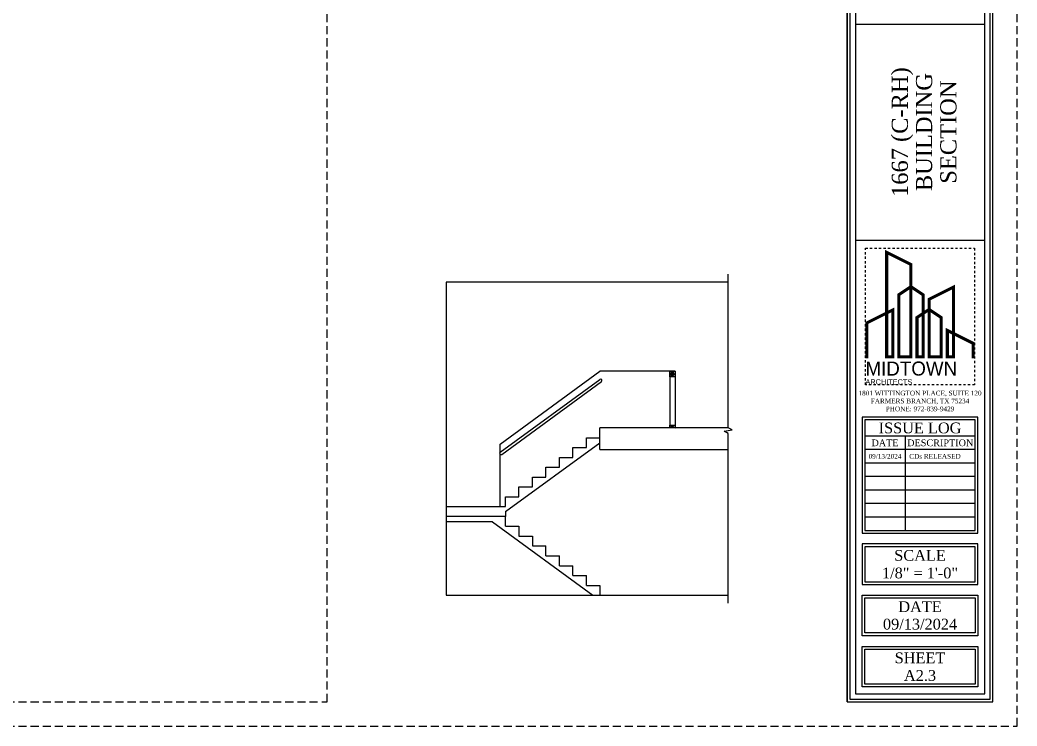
# Model space of a CAD drawing. Header units: inches. Extents: x 1062 to 6528, y -11616 to 5280.
# Drawn here: x 5788 to 6528, y -3168 to -2644 of the extents above; entities that cross this region are included whole.
import ezdxf
from ezdxf.enums import TextEntityAlignment as Align

# ---------------------------------------------------------------- set-up
doc = ezdxf.new("R2010")
doc.units = ezdxf.units.IN
doc.header["$LTSCALE"] = 24
doc.header["$MEASUREMENT"] = 0
doc.linetypes.add('DASH', pattern=[0.1236, 0.0618, -0.0618])
doc.linetypes.add('HIDDEN', pattern=[0.375, 0.25, -0.125])
doc.layers.get('0').update_dxf_attribs({"color": 6, "linetype": 'CONTINUOUS'})
doc.layers.get('Defpoints').update_dxf_attribs({"color": 3, "linetype": 'HIDDEN'})
for name, color, linetype in [('AN', 6, 'CONTINUOUS'), ('ELEV', 2, 'CONTINUOUS'), ('TB', 5, 'CONTINUOUS')]:
    doc.layers.add(name, color=color, linetype=linetype)
doc.layers.get('AN').off()
doc.styles.add('MtXpl_Century_Gothic', font='GOTHIC.TTF')
doc.styles.add('ROMANT', font='times.ttf')

# ---------------------------------------------------------------- blocks, each defined once
blk = doc.blocks.new('TB MIDTOWN LOGO')
at = {"layer": 'Defpoints', "linetype": 'DASH'}
blk.add_lwpolyline([(-36, 90), (36, 90), (36, 0), (-36, 0)], close=True, dxfattribs=at)
at = {"layer": 'TB', "color": 142, "true_color": 0x30ace0, "const_width": 2}
blk.add_lwpolyline([(-35, 17.39), (-35, 40.89), (-18, 49.39), (-18, 18.39), (-22, 18.39), (-22, 87.39), (-6, 79.39), (-6, 18.39), (-14, 18.39), (-14, 59.39), (-6, 64.72), (2, 59.39), (2, 18.39), (-2, 18.39), (-2, 44.39), (6, 49.72), (14, 44.39), (14, 18.39), (6, 18.39), (6, 56.39), (22, 64.39), (22, 18.39), (18, 18.39), (18, 35.89), (35, 27.39), (35, 17.39)], dxfattribs=at)
at = {"layer": 'TB', "color": 250, "linetype": 'DASH', "true_color": 0x1c2230, "insert": (0, 15.39), "char_height": 9.25, "width": 72, "attachment_point": 2, "style": 'MtXpl_Century_Gothic'}
blk.add_mtext('\\pxqd;MIDTOWN', dxfattribs=at)
at = {"layer": 'TB', "color": 142, "linetype": 'DASH', "true_color": 0x30ace0, "insert": (0, 3.68), "char_height": 3.5, "width": 72, "attachment_point": 2, "style": 'MtXpl_Century_Gothic'}
blk.add_mtext('\\pxqd;ARCHITECTS', dxfattribs=at)
blk = doc.blocks.new('TB CAMDEN 11X17')
at = {"layer": 'Defpoints', "color": 5}
blk.add_lwpolyline([(-1632, 0), (0, 0), (0, 1056), (-1632, 1056)], close=True, dxfattribs=at)
at = {"layer": 'Defpoints', "color": 7, "linetype": 'HIDDEN'}
blk.add_lwpolyline([(-1614, 18), (-512, 18), (-512, 1038), (-1614, 1038)], close=True, dxfattribs=at)
at = {"layer": 'TB', "color": 2}
blk.add_line((-126, 18), (-126, 1038), dxfattribs=at)
at = {"layer": 'TB', "color": 6}
for p, q in [((-120, 520.6), (-24, 520.6)), ((-120, 360.25), (-24, 360.25)), ((-31, 215), (-113, 215)), ((-83, 215), (-83, 145)), ((-31, 205), (-113, 205)), ((-31, 195), (-113, 195)), ((-31, 185), (-113, 185)), ((-31, 175), (-113, 175)), ((-31, 165), (-113, 165)), ((-31, 155), (-113, 155))]:
    blk.add_line(p, q, dxfattribs=at)
at = {"layer": 'TB', "color": 2}
for points in [[(-126, 18), (-18, 18), (-18, 1038), (-126, 1038)], [(-124, 20), (-20, 20), (-20, 1036), (-124, 1036)]]:
    blk.add_lwpolyline(points, close=True, dxfattribs=at)
at = {"layer": 'TB', "color": 6}
for points in [[(-120, 24), (-24, 24), (-24, 1032), (-120, 1032)], [(-115, 143), (-29, 143), (-29, 229), (-115, 229)], [(-113, 145), (-31, 145), (-31, 227), (-113, 227)], [(-115, 105), (-29, 105), (-29, 135), (-115, 135)], [(-113, 107), (-31, 107), (-31, 133), (-113, 133)], [(-115, 97), (-29, 97), (-29, 67), (-115, 67)], [(-113, 95), (-31, 95), (-31, 69), (-113, 69)], [(-115, 59), (-29, 59), (-29, 29), (-115, 29)], [(-113, 57), (-31, 57), (-31, 31), (-113, 31)]]:
    blk.add_lwpolyline(points, close=True, dxfattribs=at)
at = {"layer": 'TB', "linetype": 'DASH', "xscale": 1.125, "yscale": 1.125, "zscale": 1.125}
blk.add_blockref('TB MIDTOWN LOGO', (-72, 253), dxfattribs=at)
at = {"layer": 'TB', "color": 6, "style": 'ROMANT'}
for s, insert, char_height, width, attachment_point in [('1801 WITTINGTON PLACE, SUITE 120\\PFARMERS BRANCH, TX 75234\\PPHONE: 972-839-9429', (-72, 241), 3.5, 87.9558, 5), ('ISSUE LOG', (-72, 221), 8, 82, 5), ('DATE', (-98, 210), 5, 30, 5), ('DESCRIPTION', (-57, 210), 5, 52, 5), ('09/13/2024', (-98, 200), 3.5, 30, 5), ('CDs RELEASED', (-80, 200), 3.5, 47, 4), ('SCALE', (-72, 126.5), 8, 82, 5), ('DATE', (-72, 88.5), 8, 82, 5), ('09/13/2024', (-72, 75.5), 8, 82, 5), ('SHEET', (-72, 50.5), 8, 82, 5)]:
    blk.add_mtext(s, dxfattribs=dict(at, insert=insert, char_height=char_height, width=width, attachment_point=attachment_point))
for tag, p in [('S.NAME.1', (-87, 440.43)), ('S.NAME.2', (-69, 440.43)), ('S.NAME.3', (-51, 440.43))]:
    blk.add_attdef(tag, text='', height=12, rotation=90, dxfattribs=at).set_placement(p, align=Align.MIDDLE_CENTER)
for tag, p in [('SCALE', (-72, 113.5)), ('S.NUMBER', (-72, 37.5))]:
    blk.add_attdef(tag, text='', height=8, dxfattribs=at).set_placement(p, align=Align.MIDDLE_CENTER)
blk = doc.blocks.new('*U542')
at = {"layer": 'ELEV', "color": 6}
blk.add_lwpolyline([(0, -6), (0, 120), (-3, 121.5), (3, 122.5), (0, 124), (0, 238)], dxfattribs=at)
blk = doc.blocks.new('STAIR DETAIL')
at = {"layer": 'ELEV'}
for p, q in [((0, 232), (0, 0)), ((209.25, 232), (0, 232)), ((170, 166), (166, 166)), ((166, 166), (166, 124)), ((170, 166), (170, 124)), ((209.25, 124), (114, 124)), ((114, 108), (114, 124)), ((114, 108), (209.25, 108)), ((0, 0), (209.25, 0))]:
    blk.add_line(p, q, dxfattribs=at)
at = {"layer": 'ELEV', "color": 1}
for p, q in [((40, 112.02), (114, 166)), ((166, 166), (114, 166)), ((170, 166), (166, 164)), ((166, 166), (170, 164)), ((170, 164), (166, 162)), ((166, 164), (170, 162)), ((170, 126), (166, 124)), ((166, 126), (170, 124)), ((40, 106.02), (40, 112.02)), ((40, 65.65), (40, 104.41)), ((44, 58.35), (0, 58.35)), ((34.39, 54.35), (0, 54.35)), ((34.39, 54.35), (108.91, 0)), ((44, 51.06), (44, 58.35)), ((44, 51.06), (54, 51.06)), ((54, 51.06), (54, 43.76)), ((54, 43.76), (64, 43.76)), ((64, 43.76), (64, 36.47)), ((64, 36.47), (74, 36.47)), ((74, 29.18), (74, 36.47)), ((74, 29.18), (84, 29.18)), ((84, 21.88), (84, 29.18)), ((84, 21.88), (94, 21.88)), ((94, 14.59), (94, 21.88)), ((94, 14.59), (104, 14.59)), ((104, 7.29), (104, 14.59)), ((104, 7.29), (114, 7.29)), ((114, 7.29), (114, 0))]:
    blk.add_line(p, q, dxfattribs=at)
at = {"layer": 'ELEV', "color": 4}
for p, q in [((40, 106.02), (114.01, 160.01)), ((41.18, 104.41), (115.19, 158.39)), ((44, 61.93), (114, 112.99)), ((104, 109.41), (104, 116.71)), ((104, 116.71), (114, 116.71)), ((94, 109.41), (104, 109.41)), ((94, 102.12), (94, 109.41)), ((84, 102.12), (94, 102.12)), ((84, 94.82), (84, 102.12)), ((74, 94.82), (84, 94.82)), ((74, 87.53), (74, 94.82)), ((64, 87.53), (74, 87.53)), ((64, 80.24), (64, 87.53)), ((64, 87.53), (74, 87.53)), ((54, 80.24), (64, 80.24)), ((54, 72.94), (54, 80.24)), ((54, 72.94), (54, 80.24)), ((44, 72.94), (54, 72.94)), ((44, 65.65), (44, 72.94)), ((44, 72.94), (54, 72.94)), ((44, 65.65), (44, 72.94)), ((0, 65.65), (44, 65.65)), ((0, 65.65), (44, 65.65)), ((44, 61.93), (44, 58.35)), ((44, 61.93), (44, 58.35))]:
    blk.add_line(p, q, dxfattribs=at)
at = {"layer": 'ELEV', "color": 6}
for points in [[(166, 166), (170, 166), (170, 164), (166, 164)], [(166, 164), (170, 164), (170, 162), (166, 162)], [(166, 126), (170, 126), (170, 124), (166, 124)]]:
    blk.add_lwpolyline(points, close=True, dxfattribs=at)
at = {"layer": 'ELEV', "color": 4}
for centre, start, end in [((114.6, 159.2), 306.10745, 126.10745), ((40.59, 105.22), 126.10745, 306.10745)]:
    blk.add_arc(centre, 1, start, end, dxfattribs=at)
blk.add_blockref('*U542', (209.25, 0))

msp = doc.modelspace()

# ---------------------------------------------------------------- block references
at = {"layer": 'AN'}
msp.add_blockref('STAIR DETAIL', (6104.37543, -3070.95376), dxfattribs=at)
at = {"layer": 'TB'}
msp.add_blockref('TB CAMDEN 11X17', (6528, -3168), dxfattribs=at).add_auto_attribs({'SCALE': '1/8" = 1\'-0"', 'S.NUMBER': 'A2.3', 'S.NAME.1': '1667 (C-RH)', 'S.NAME.2': 'BUILDING', 'S.NAME.3': 'SECTION'})

doc.saveas('drawing.dxf')
